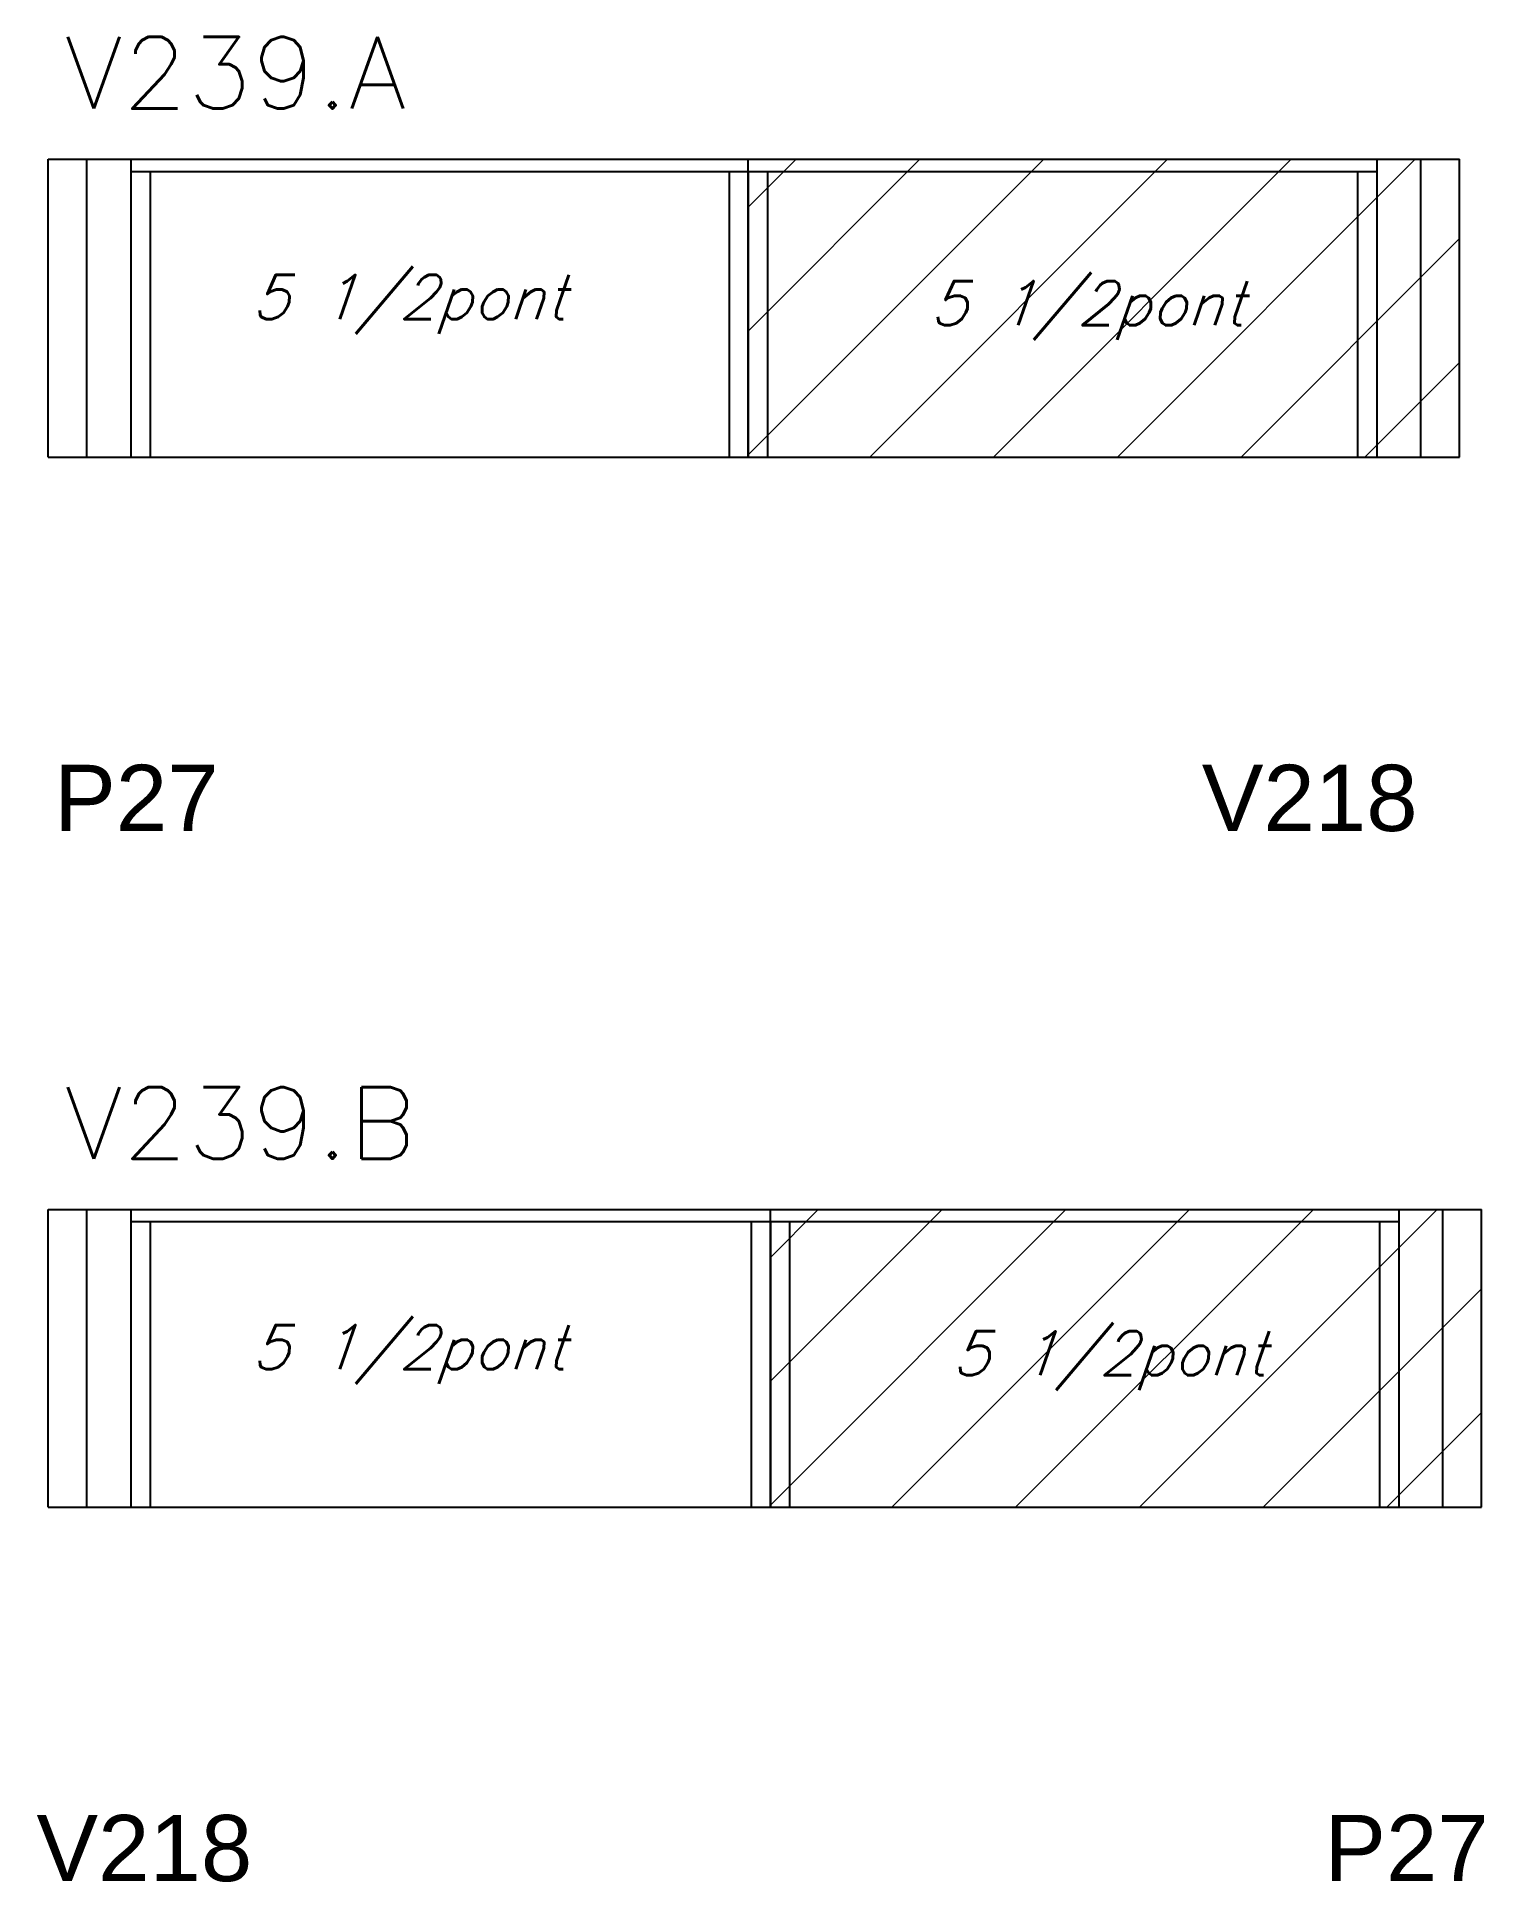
# Model space of a CAD drawing. Header units: millimetres. Extents: x 4503 to 4766, y 2862 to 3197.
import ezdxf

# ---------------------------------------------------------------- set-up
doc = ezdxf.new("R2010")
doc.units = ezdxf.units.MM
for name, color, linetype in [('5', 5, 'Continuous'), ('Painéis', 200, 'Continuous'), ('SARR_2.2x7', 40, 'Continuous'), ('SARR_3.5x7', 81, 'Continuous'), ('texto', 7, 'Continuous')]:
    doc.layers.add(name, color=color, linetype=linetype)
doc.layers.add('REAPROVEITAMENTO', color=251, linetype='Continuous', lineweight=9)
doc.layers.add('Texto Seção', color=7, linetype='Continuous', lineweight=15)
doc.styles.add('REGUA-120', font='ROMANS.shx', dxfattribs={"height": 15})
doc.styles.add('Romans', font='romans.shx')
doc.styles.get("Standard").update_dxf_attribs({"font": 'arial.ttf'})

msp = doc.modelspace()

# ---------------------------------------------------------------- hatches: boundary and pattern name
at = {"layer": 'REAPROVEITAMENTO'}
h = msp.add_hatch(dxfattribs=at)
h.set_pattern_fill('ANSI31', color=256, scale=5, style=0)
h.set_pattern_definition([(45, (-931.758, -11962.216), (-11.22532, 11.22532), [])])
h.paths.add_polyline_path([(4632.19, 3174.39), (4632.19, 3120.39), (4761.19, 3120.39), (4761.19, 3174.39)])
h = msp.add_hatch(dxfattribs=at)
h.set_pattern_fill('ANSI31', color=256, scale=5, style=0)
h.set_pattern_definition([(45, (-927.758, -12152.61), (-11.22532, 11.22532), [])])
h.paths.add_polyline_path([(4636.19, 2984), (4636.19, 2930), (4765.19, 2930), (4765.19, 2984)])

# ---------------------------------------------------------------- linework, layer by layer
at = {"layer": 'Painéis', "linetype": 'ByBlock'}
for p, q in [((4505.19, 3174.39), (4761.19, 3174.39)), ((4505.19, 3120.39), (4505.19, 3174.39)), ((4632.19, 3120.39), (4632.19, 3174.39)), ((4761.19, 3120.39), (4761.19, 3174.39)), ((4505.19, 3120.39), (4761.19, 3120.39)), ((4505.19, 2984), (4765.19, 2984)), ((4505.19, 2930), (4505.19, 2984)), ((4636.19, 2930), (4636.19, 2984)), ((4765.19, 2930), (4765.19, 2984)), ((4505.19, 2930), (4765.19, 2930))]:
    msp.add_line(p, q, dxfattribs=at)
at = {"layer": 'SARR_2.2x7', "linetype": 'Continuous'}
for p, q in [((4512.19, 3120.39), (4512.19, 3174.39)), ((4520.19, 3172.19), (4632.19, 3172.19)), ((4632.19, 3172.19), (4746.19, 3172.19)), ((4754.19, 3120.39), (4754.19, 3174.39)), ((4512.19, 2930), (4512.19, 2984)), ((4520.19, 2981.8), (4636.19, 2981.8)), ((4636.19, 2981.8), (4750.19, 2981.8)), ((4758.19, 2930), (4758.19, 2984))]:
    msp.add_line(p, q, dxfattribs=at)
at = {"layer": 'SARR_3.5x7'}
for p, q in [((4520.19, 3174.39), (4520.19, 3120.39)), ((4523.69, 3172.19), (4523.69, 3120.39)), ((4628.69, 3172.19), (4628.69, 3120.39)), ((4632.19, 3172.19), (4632.19, 3120.39)), ((4635.69, 3172.19), (4635.69, 3120.39)), ((4742.69, 3172.19), (4742.69, 3120.39)), ((4746.19, 3174.39), (4746.19, 3120.39)), ((4520.19, 2984), (4520.19, 2930)), ((4523.69, 2981.8), (4523.69, 2930)), ((4632.69, 2981.8), (4632.69, 2930)), ((4636.19, 2981.8), (4636.19, 2930)), ((4639.69, 2981.8), (4639.69, 2930)), ((4746.69, 2981.8), (4746.69, 2930)), ((4750.19, 2984), (4750.19, 2930))]:
    msp.add_line(p, q, dxfattribs=at)

# ---------------------------------------------------------------- texts
at = {"layer": '5', "linetype": 'Continuous'}
for s, p in [('P27', (4506.29, 3052.61)), ('V218', (4714.45, 3052.61)), ('V218', (4503.07, 2862.21)), ('P27', (4736.68, 2862.21))]:
    msp.add_text(s, height=12, rotation=0, dxfattribs=at).set_placement(p)
at = {"layer": 'texto', "color": 2, "char_height": 8, "attachment_point": 5, "style": 'Romans'}
for insert in [(4570.64, 3148.09), (4693.67, 3146.98), (4570.64, 2957.7), (4697.67, 2956.59)]:
    msp.add_mtext('{\\Q19;\\C256;5 1/2pont}', dxfattribs=dict(at, insert=insert))
at = {"layer": 'Texto Seção', "style": 'REGUA-120', "width": 1.05}
for s, p in [('V239.A', (4508.19, 3183.58)), ('V239.B', (4508.19, 2993.19))]:
    msp.add_text(s, height=13, dxfattribs=at).set_placement(p)

doc.saveas('drawing.dxf')
